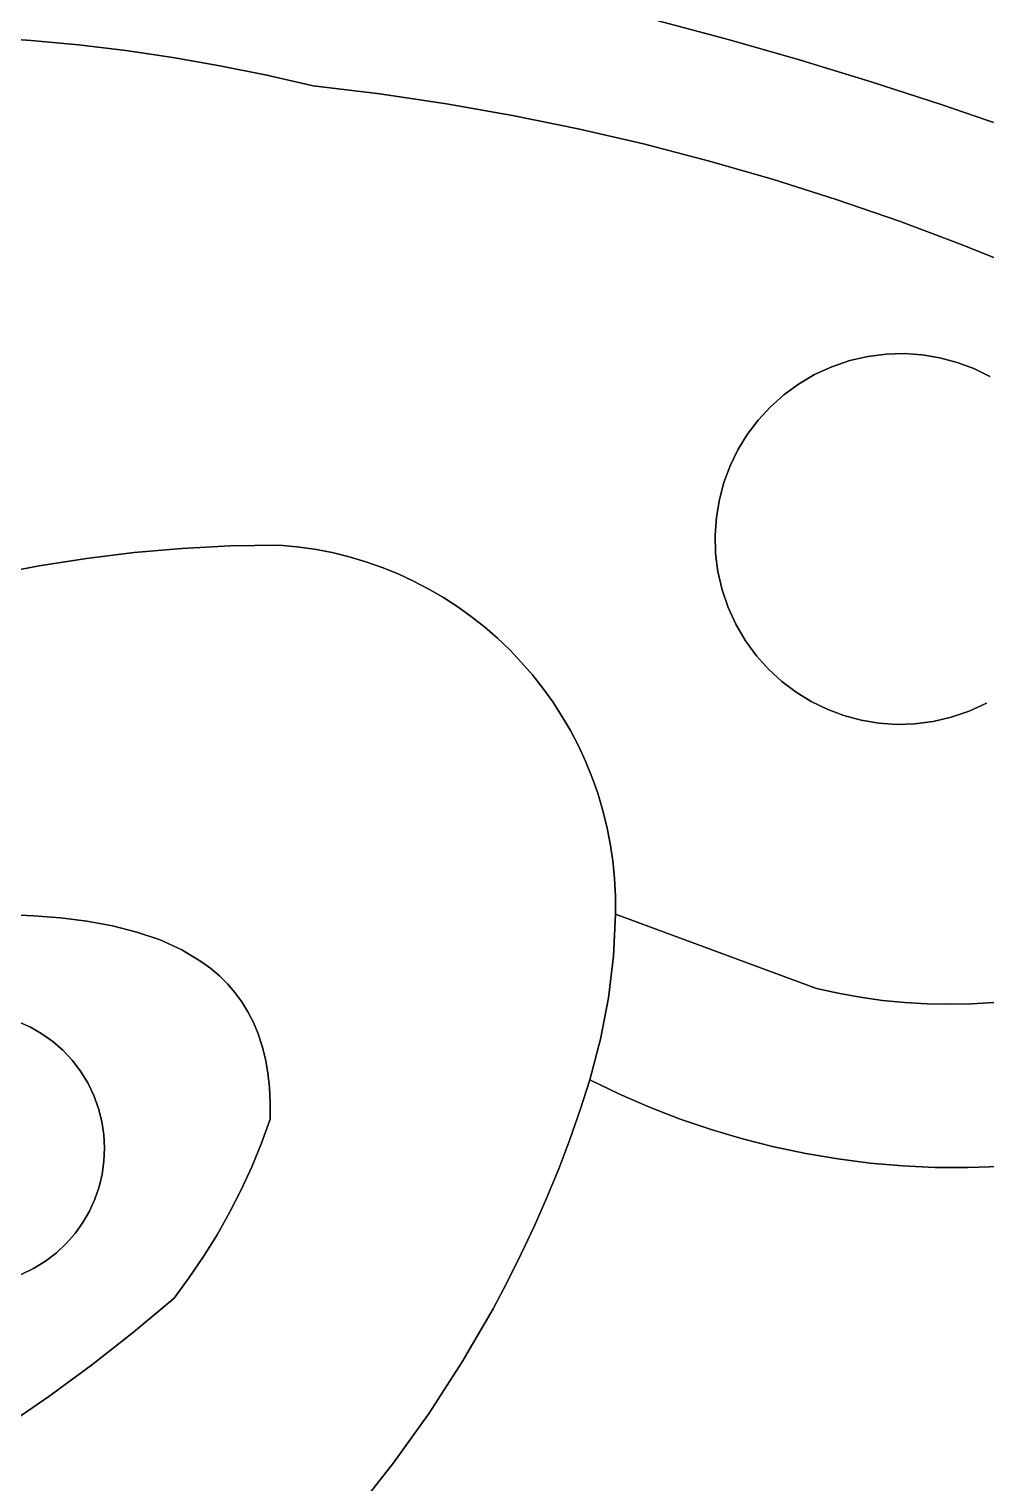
# Model space of a CAD drawing. Header units: inches. Extents: x 37.5 to 70.3, y 17.4 to 61.6.
# Drawn here: x 59.301 to 61.742, y 29.036 to 32.746 of the extents above; entities that cross this region are included whole.
import ezdxf

# ---------------------------------------------------------------- set-up
doc = ezdxf.new("R2010")
doc.units = ezdxf.units.IN
doc.layers.add('SURFACES_FOR_SKETCHUP', color=7, linetype='Continuous')

msp = doc.modelspace()

# ---------------------------------------------------------------- linework, layer by layer
at = {"layer": 'SURFACES_FOR_SKETCHUP'}
for points, invisible_edges in [([(60.9057, 32.7667), (61.0877, 32.7179), (61.2549, 33.6421)], 10), ([(61.3869, 33.6085), (61.2549, 33.6421), (61.0877, 32.7179)], 10), ([(61.0877, 32.7179), (61.2687, 32.666), (61.3869, 33.6085)], 10), ([(61.5185, 33.5729), (61.3869, 33.6085), (61.2687, 32.666)], 10), ([(61.6495, 33.5353), (61.5185, 33.5729), (61.2687, 32.666)], 10), ([(61.2687, 32.666), (61.4489, 32.611), (61.6495, 33.5353)], 10), ([(61.7799, 33.4956), (61.6495, 33.5353), (61.4489, 32.611)], 10), ([(61.4489, 32.611), (61.6281, 32.553), (61.7799, 33.4956)], 10), ([(61.9096, 33.454), (61.7799, 33.4956), (61.6281, 32.553)], 10), ([(62.0388, 33.4104), (61.9096, 33.454), (61.6281, 32.553)], 10), ([(61.6281, 32.553), (61.8063, 32.4918), (62.0388, 33.4104)], 10), ([(59.3055, 32.7164), (59.2297, 33.0498), (59.1841, 32.7246)], 3), ([(59.2297, 33.0498), (59.3055, 32.7164), (59.5579, 33.0071)], 3), ([(59.4266, 32.7051), (59.5579, 33.0071), (59.3055, 32.7164)], 3), ([(59.5474, 32.6906), (59.5579, 33.0071), (59.4266, 32.7051)], 3), ([(59.6677, 32.6729), (59.5579, 33.0071), (59.5474, 32.6906)], 3), ([(59.5579, 33.0071), (59.6677, 32.6729), (59.8855, 32.9604)], 3), ([(59.7876, 32.6521), (59.8855, 32.9604), (59.6677, 32.6729)], 3), ([(59.7876, 32.6521), (59.9069, 32.6282), (59.8855, 32.9604)], 10), ([(59.9069, 32.6282), (60.0257, 32.6012), (59.8855, 32.9604)], 10), ([(60.2127, 32.9096), (59.8855, 32.9604), (60.0257, 32.6012)], 10), ([(60.0257, 32.6012), (60.1959, 32.5803), (60.2127, 32.9096)], 10), ([(60.1959, 32.5803), (60.3653, 32.5549), (60.2127, 32.9096)], 10), ([(60.5393, 32.8549), (60.2127, 32.9096), (60.3653, 32.5549)], 10), ([(60.3653, 32.5549), (60.5338, 32.5251), (60.5393, 32.8549)], 10), ([(60.7229, 32.8124), (60.5393, 32.8549), (60.5338, 32.5251)], 10), ([(60.7229, 32.8124), (60.5338, 32.5251), (60.7013, 32.491)], 9), ([(60.7229, 32.8124), (60.7013, 32.491), (60.9057, 32.7667)], 3), ([(60.8678, 32.4524), (60.9057, 32.7667), (60.7013, 32.491)], 3), ([(60.9057, 32.7667), (60.8678, 32.4524), (61.0877, 32.7179)], 3), ([(59.1841, 32.7246), (59.3265, 31.3759), (59.3055, 32.7164)], 3), ([(59.3265, 31.3759), (59.1841, 32.7246), (59.2069, 31.3531)], 3), ([(59.3055, 32.7164), (59.447, 31.3948), (59.4266, 32.7051)], 3), ([(59.447, 31.3948), (59.3055, 32.7164), (59.3265, 31.3759)], 3), ([(59.4266, 32.7051), (59.447, 31.3948), (59.5474, 32.6906)], 3), ([(59.5684, 31.4097), (59.5474, 32.6906), (59.447, 31.3948)], 3), ([(59.5474, 32.6906), (59.5684, 31.4097), (59.6677, 32.6729)], 3), ([(61.0331, 32.4096), (61.0877, 32.7179), (60.8678, 32.4524)], 3), ([(61.0877, 32.7179), (61.0331, 32.4096), (61.2687, 32.666)], 3), ([(59.6907, 31.4204), (59.6677, 32.6729), (59.5684, 31.4097)], 3), ([(59.6677, 32.6729), (59.6907, 31.4204), (59.7876, 32.6521)], 3), ([(59.814, 31.4269), (59.7876, 32.6521), (59.6907, 31.4204)], 3), ([(59.7876, 32.6521), (59.814, 31.4269), (59.9069, 32.6282)], 3), ([(61.1972, 32.3624), (61.2687, 32.666), (61.0331, 32.4096)], 3), ([(61.2687, 32.666), (61.1972, 32.3624), (61.4489, 32.611)], 3), ([(59.9069, 32.6282), (59.814, 31.4269), (60.0257, 32.6012)], 3), ([(61.3599, 32.3109), (61.4489, 32.611), (61.1972, 32.3624)], 3), ([(61.4489, 32.611), (61.3599, 32.3109), (61.6281, 32.553)], 3), ([(59.9383, 31.4289), (60.0257, 32.6012), (59.814, 31.4269)], 3), ([(59.9841, 31.4246), (60.0257, 32.6012), (59.9383, 31.4289)], 3), ([(60.0257, 32.6012), (59.9841, 31.4246), (60.1959, 32.5803)], 3), ([(60.0292, 31.4182), (60.1959, 32.5803), (59.9841, 31.4246)], 3), ([(60.0735, 31.4096), (60.1959, 32.5803), (60.0292, 31.4182)], 3), ([(60.1959, 32.5803), (60.0735, 31.4096), (60.3653, 32.5549)], 3), ([(60.117, 31.399), (60.3653, 32.5549), (60.0735, 31.4096)], 3), ([(60.1596, 31.3863), (60.3653, 32.5549), (60.117, 31.399)], 3), ([(60.3653, 32.5549), (60.1596, 31.3863), (60.5338, 32.5251)], 3), ([(61.5212, 32.2552), (61.6281, 32.553), (61.3599, 32.3109)], 3), ([(61.6811, 32.1953), (61.6281, 32.553), (61.5212, 32.2552)], 3), ([(61.6281, 32.553), (61.6811, 32.1953), (61.8063, 32.4918)], 3), ([(60.2013, 31.3717), (60.5338, 32.5251), (60.1596, 31.3863)], 3), ([(60.242, 31.3552), (60.5338, 32.5251), (60.2013, 31.3717)], 3), ([(60.5338, 32.5251), (60.242, 31.3552), (60.7013, 32.491)], 3), ([(60.242, 31.3552), (60.2817, 31.3368), (60.7013, 32.491)], 10), ([(61.0894, 31.6313), (60.7013, 32.491), (60.2817, 31.3368)], 11), ([(60.8678, 32.4524), (60.7013, 32.491), (61.1093, 31.6721)], 10), ([(61.0894, 31.6313), (61.1093, 31.6721), (60.7013, 32.491)], 10), ([(61.8394, 32.1312), (61.8063, 32.4918), (61.6811, 32.1953)], 3), ([(61.0331, 32.4096), (60.8678, 32.4524), (61.1605, 31.7474)], 10), ([(61.1093, 31.6721), (61.1331, 31.7109), (60.8678, 32.4524)], 10), ([(61.1331, 31.7109), (61.1605, 31.7474), (60.8678, 32.4524)], 10), ([(61.0331, 32.4096), (61.1605, 31.7474), (61.1916, 31.7812)], 9), ([(61.0331, 32.4096), (61.1916, 31.7812), (61.2261, 31.8121)], 9), ([(61.0331, 32.4096), (61.2261, 31.8121), (61.1972, 32.3624)], 3), ([(61.2639, 31.8397), (61.1972, 32.3624), (61.2261, 31.8121)], 3), ([(61.3048, 31.8638), (61.1972, 32.3624), (61.2639, 31.8397)], 3), ([(61.1972, 32.3624), (61.3048, 31.8638), (61.3599, 32.3109)], 3), ([(61.3489, 31.8839), (61.3599, 32.3109), (61.3048, 31.8638)], 3), ([(61.3947, 31.8996), (61.3599, 32.3109), (61.3489, 31.8839)], 3), ([(61.441, 31.9103), (61.3599, 32.3109), (61.3947, 31.8996)], 3), ([(61.3599, 32.3109), (61.441, 31.9103), (61.5212, 32.2552)], 3), ([(61.4874, 31.9163), (61.5212, 32.2552), (61.441, 31.9103)], 3), ([(61.5337, 31.9176), (61.5212, 32.2552), (61.4874, 31.9163)], 3), ([(61.5212, 32.2552), (61.5337, 31.9176), (61.6811, 32.1953)], 3), ([(61.5795, 31.9144), (61.6811, 32.1953), (61.5337, 31.9176)], 3), ([(61.6245, 31.9068), (61.6811, 32.1953), (61.5795, 31.9144)], 3), ([(61.6684, 31.895), (61.6811, 32.1953), (61.6245, 31.9068)], 3), ([(61.6811, 32.1953), (61.6684, 31.895), (61.8394, 32.1312)], 3), ([(61.7109, 31.8791), (61.8394, 32.1312), (61.6684, 31.895)], 3), ([(61.7517, 31.8592), (61.8394, 32.1312), (61.7109, 31.8791)], 3), ([(61.6245, 31.9068), (61.5795, 31.9144), (61.3947, 31.8996)], 10), ([(61.3947, 31.8996), (61.5795, 31.9144), (61.441, 31.9103)], 3), ([(61.6684, 31.895), (61.6245, 31.9068), (61.3947, 31.8996)], 10), ([(61.5337, 31.9176), (61.441, 31.9103), (61.5795, 31.9144)], 3), ([(61.5337, 31.9176), (61.4874, 31.9163), (61.441, 31.9103)], 8), ([(61.0894, 31.6313), (61.3489, 31.8839), (61.1093, 31.6721)], 3), ([(61.3489, 31.8839), (61.0894, 31.6313), (61.3372, 31.0099)], 11), ([(61.3489, 31.8839), (61.3048, 31.8638), (61.1093, 31.6721)], 10), ([(61.9587, 31.2576), (61.3489, 31.8839), (61.3372, 31.0099)], 11), ([(61.3947, 31.8996), (61.3489, 31.8839), (61.6684, 31.895)], 10), ([(61.7109, 31.8791), (61.6684, 31.895), (61.3489, 31.8839)], 10), ([(61.9635, 31.6197), (61.7109, 31.8791), (61.3489, 31.8839)], 11), ([(61.9635, 31.6197), (61.3489, 31.8839), (61.9587, 31.2576)], 11), ([(61.7109, 31.8791), (61.9635, 31.6197), (61.7517, 31.8592)], 3), ([(61.1093, 31.6721), (61.3048, 31.8638), (61.1331, 31.7109)], 3), ([(61.1331, 31.7109), (61.3048, 31.8638), (61.1605, 31.7474)], 3), ([(61.3048, 31.8638), (61.2639, 31.8397), (61.1605, 31.7474)], 10), ([(61.1916, 31.7812), (61.1605, 31.7474), (61.2639, 31.8397)], 10), ([(61.2639, 31.8397), (61.2261, 31.8121), (61.1916, 31.7812)], 8), ([(60.2817, 31.3368), (60.3204, 31.3167), (61.0894, 31.6313)], 10), ([(61.0735, 31.5888), (61.0894, 31.6313), (60.3204, 31.3167)], 10), ([(61.0894, 31.6313), (61.0735, 31.5888), (61.0846, 31.2693)], 10), ([(61.0846, 31.2693), (61.3372, 31.0099), (61.0894, 31.6313)], 11), ([(60.3204, 31.3167), (60.3579, 31.2948), (61.0735, 31.5888)], 10), ([(61.0617, 31.5449), (61.0735, 31.5888), (60.3579, 31.2948)], 10), ([(61.0735, 31.5888), (61.0617, 31.5449), (61.069, 31.3151)], 10), ([(61.069, 31.3151), (61.0846, 31.2693), (61.0735, 31.5888)], 10), ([(60.3579, 31.2948), (60.3942, 31.2712), (61.0617, 31.5449)], 10), ([(60.3942, 31.2712), (60.4293, 31.246), (61.0617, 31.5449)], 10), ([(61.0541, 31.4999), (61.0617, 31.5449), (60.4293, 31.246)], 10), ([(61.0617, 31.5449), (61.0541, 31.4999), (61.069, 31.3151)], 10), ([(60.4293, 31.246), (60.4632, 31.2193), (61.0541, 31.4999)], 10), ([(61.0509, 31.4541), (61.0541, 31.4999), (60.4632, 31.2193)], 10), ([(61.0509, 31.4541), (61.0582, 31.3614), (61.0541, 31.4999)], 3), ([(61.069, 31.3151), (61.0541, 31.4999), (61.0582, 31.3614)], 3), ([(59.814, 31.4269), (59.6907, 31.4204), (59.6348, 30.4212)], 10), ([(59.6348, 30.4212), (59.69, 30.3961), (59.814, 31.4269)], 10), ([(59.9383, 31.4289), (59.814, 31.4269), (59.69, 30.3961)], 10), ([(59.9383, 31.4289), (59.69, 30.3961), (59.9841, 31.4246)], 3), ([(59.9841, 31.4246), (59.69, 30.3961), (60.0292, 31.4182)], 3), ([(60.4632, 31.2193), (60.4957, 31.191), (61.0509, 31.4541)], 10), ([(61.0523, 31.4078), (61.0509, 31.4541), (60.4957, 31.191)], 10), ([(61.0509, 31.4541), (61.0523, 31.4078), (61.0582, 31.3614)], 8), ([(59.3265, 31.3759), (59.3806, 30.4776), (59.447, 31.3948)], 3), ([(59.4479, 30.4691), (59.447, 31.3948), (59.3806, 30.4776)], 3), ([(59.447, 31.3948), (59.4479, 30.4691), (59.5684, 31.4097)], 3), ([(59.5132, 30.4572), (59.5684, 31.4097), (59.4479, 30.4691)], 3), ([(59.5132, 30.4572), (59.5757, 30.4414), (59.5684, 31.4097)], 10), ([(59.6907, 31.4204), (59.5684, 31.4097), (59.5757, 30.4414)], 10), ([(59.5757, 30.4414), (59.6348, 30.4212), (59.6907, 31.4204)], 10), ([(60.0292, 31.4182), (59.69, 30.3961), (60.0735, 31.4096)], 3), ([(60.0735, 31.4096), (59.69, 30.3961), (60.117, 31.399)], 3), ([(60.117, 31.399), (59.69, 30.3961), (60.1596, 31.3863)], 3), ([(60.1596, 31.3863), (59.69, 30.3961), (60.2013, 31.3717)], 3), ([(60.4957, 31.191), (60.5268, 31.1613), (61.0523, 31.4078)], 10), ([(60.5268, 31.1613), (60.5565, 31.1301), (61.0523, 31.4078)], 10), ([(61.0582, 31.3614), (61.0523, 31.4078), (60.5565, 31.1301)], 10), ([(59.2069, 31.3531), (59.3117, 30.483), (59.3265, 31.3759)], 3), ([(59.3117, 30.483), (59.2069, 31.3531), (59.242, 30.4859)], 3), ([(59.3806, 30.4776), (59.3265, 31.3759), (59.3117, 30.483)], 3), ([(59.7406, 30.3657), (60.2013, 31.3717), (59.69, 30.3961)], 3), ([(60.2013, 31.3717), (59.7406, 30.3657), (60.242, 31.3552)], 3), ([(60.242, 31.3552), (59.7406, 30.3657), (60.2817, 31.3368)], 3), ([(60.5565, 31.1301), (60.5847, 31.0977), (61.0582, 31.3614)], 10), ([(61.069, 31.3151), (61.0582, 31.3614), (60.5847, 31.0977)], 10), ([(60.2817, 31.3368), (59.7406, 30.3657), (60.3204, 31.3167)], 3), ([(60.3204, 31.3167), (59.7406, 30.3657), (60.3579, 31.2948)], 3), ([(60.5847, 31.0977), (60.6115, 31.0639), (61.069, 31.3151)], 10), ([(61.0846, 31.2693), (61.069, 31.3151), (60.6115, 31.0639)], 10), ([(60.3579, 31.2948), (59.7406, 30.3657), (60.3942, 31.2712)], 3), ([(59.764, 30.3483), (60.3942, 31.2712), (59.7406, 30.3657)], 3), ([(60.3942, 31.2712), (59.764, 30.3483), (60.4293, 31.246)], 3), ([(60.4293, 31.246), (59.764, 30.3483), (60.4632, 31.2193)], 3), ([(60.6115, 31.0639), (60.6366, 31.0289), (61.0846, 31.2693)], 10), ([(60.6366, 31.0289), (60.6601, 30.9927), (61.0846, 31.2693)], 10), ([(61.1048, 31.2253), (61.0846, 31.2693), (60.6601, 30.9927)], 10), ([(61.0846, 31.2693), (61.1048, 31.2253), (61.2964, 31.0298)], 10), ([(61.3372, 31.0099), (61.0846, 31.2693), (61.2964, 31.0298)], 3), ([(61.6993, 31.005), (61.9587, 31.2576), (61.3372, 31.0099)], 11), ([(61.9587, 31.2576), (61.6993, 31.005), (61.9388, 31.2168)], 3), ([(60.4632, 31.2193), (59.764, 30.3483), (60.4957, 31.191)], 3), ([(60.6601, 30.9927), (60.6819, 30.9554), (61.1048, 31.2253)], 10), ([(61.1288, 31.1843), (61.1048, 31.2253), (60.6819, 30.9554)], 10), ([(61.2576, 31.0535), (61.1048, 31.2253), (61.2212, 31.081)], 3), ([(61.2964, 31.0298), (61.1048, 31.2253), (61.2576, 31.0535)], 3), ([(61.1048, 31.2253), (61.1288, 31.1843), (61.2212, 31.081)], 10), ([(61.6993, 31.005), (61.7433, 31.0252), (61.9388, 31.2168)], 10), ([(60.4957, 31.191), (59.764, 30.3483), (60.5268, 31.1613)], 3), ([(60.6819, 30.9554), (60.702, 30.917), (61.1288, 31.1843)], 10), ([(61.1565, 31.1465), (61.1288, 31.1843), (60.702, 30.917)], 10), ([(61.1873, 31.112), (61.2212, 31.081), (61.1288, 31.1843)], 10), ([(61.1288, 31.1843), (61.1565, 31.1465), (61.1873, 31.112)], 8), ([(59.7861, 30.3295), (60.5268, 31.1613), (59.764, 30.3483)], 3), ([(60.5268, 31.1613), (59.7861, 30.3295), (60.5565, 31.1301)], 3), ([(60.5565, 31.1301), (59.7861, 30.3295), (60.5847, 31.0977)], 3), ([(60.702, 30.917), (60.7203, 30.8776), (61.1565, 31.1465)], 10), ([(60.7203, 30.8776), (60.7368, 30.8373), (61.1565, 31.1465)], 10), ([(61.1873, 31.112), (61.1565, 31.1465), (60.7368, 30.8373)], 10), ([(60.5847, 31.0977), (59.7861, 30.3295), (60.6115, 31.0639)], 3), ([(60.7368, 30.8373), (60.7513, 30.7961), (61.1873, 31.112)], 10), ([(61.2212, 31.081), (61.1873, 31.112), (60.7513, 30.7961)], 10), ([(60.6115, 31.0639), (59.7861, 30.3295), (60.6366, 31.0289)], 3), ([(60.7513, 30.7961), (60.764, 30.754), (61.2212, 31.081)], 10), ([(61.2576, 31.0535), (61.2212, 31.081), (60.764, 30.754)], 10), ([(60.764, 30.754), (60.7747, 30.7111), (61.2576, 31.0535)], 10), ([(61.2964, 31.0298), (61.2576, 31.0535), (60.7747, 30.7111)], 10), ([(59.8066, 30.309), (60.6366, 31.0289), (59.7861, 30.3295)], 3), ([(60.6366, 31.0289), (59.8066, 30.309), (60.6601, 30.9927)], 3), ([(60.7747, 30.7111), (60.7833, 30.6675), (61.2964, 31.0298)], 10), ([(60.7833, 30.6675), (60.7899, 30.6232), (61.2964, 31.0298)], 10), ([(61.3372, 31.0099), (61.2964, 31.0298), (60.7899, 30.6232)], 10), ([(61.7433, 31.0252), (61.6993, 31.005), (61.9655, 30.3013)], 10), ([(60.6601, 30.9927), (59.8066, 30.309), (60.6819, 30.9554)], 3), ([(61.3093, 30.2977), (61.3372, 31.0099), (60.7899, 30.6232)], 11), ([(61.3372, 31.0099), (61.3093, 30.2977), (61.3797, 30.9939)], 3), ([(61.3797, 30.9939), (61.3093, 30.2977), (61.4236, 30.9821)], 3), ([(61.4236, 30.9821), (61.3093, 30.2977), (61.4686, 30.9746)], 3), ([(61.3372, 31.0099), (61.3797, 30.9939), (61.6993, 31.005)], 10), ([(61.6534, 30.9894), (61.6993, 31.005), (61.3797, 30.9939)], 10), ([(61.3797, 30.9939), (61.4236, 30.9821), (61.6534, 30.9894)], 10), ([(61.4236, 30.9821), (61.4686, 30.9746), (61.6534, 30.9894)], 10), ([(61.6534, 30.9894), (61.4686, 30.9746), (61.6071, 30.9786)], 3), ([(61.5144, 30.9714), (61.6071, 30.9786), (61.4686, 30.9746)], 3), ([(61.5144, 30.9714), (61.5607, 30.9727), (61.6071, 30.9786)], 8), ([(61.6071, 30.9786), (61.5607, 30.9727), (61.6482, 30.257)], 10), ([(61.6534, 30.9894), (61.6071, 30.9786), (61.7623, 30.2618)], 10), ([(61.7053, 30.2582), (61.7623, 30.2618), (61.6071, 30.9786)], 10), ([(61.6482, 30.257), (61.7053, 30.2582), (61.6071, 30.9786)], 10), ([(61.6993, 31.005), (61.6534, 30.9894), (61.8647, 30.2783)], 10), ([(61.7623, 30.2618), (61.8647, 30.2783), (61.6534, 30.9894)], 10), ([(61.8647, 30.2783), (61.9655, 30.3013), (61.6993, 31.005)], 10), ([(60.6819, 30.9554), (59.8066, 30.309), (60.702, 30.917)], 3), ([(61.365, 30.2852), (61.4686, 30.9746), (61.3093, 30.2977)], 3), ([(61.4211, 30.275), (61.4686, 30.9746), (61.365, 30.2852)], 3), ([(61.4686, 30.9746), (61.4211, 30.275), (61.5144, 30.9714)], 3), ([(61.4776, 30.267), (61.5144, 30.9714), (61.4211, 30.275)], 3), ([(61.4776, 30.267), (61.5343, 30.2614), (61.5144, 30.9714)], 10), ([(61.5607, 30.9727), (61.5144, 30.9714), (61.5343, 30.2614)], 10), ([(61.5343, 30.2614), (61.5912, 30.258), (61.5607, 30.9727)], 10), ([(61.5912, 30.258), (61.6482, 30.257), (61.5607, 30.9727)], 10), ([(60.702, 30.917), (59.8066, 30.309), (60.7203, 30.8776)], 3), ([(59.8257, 30.287), (60.7203, 30.8776), (59.8066, 30.309)], 3), ([(60.7203, 30.8776), (59.8257, 30.287), (60.7368, 30.8373)], 3), ([(60.7368, 30.8373), (59.8257, 30.287), (60.7513, 30.7961)], 3), ([(60.7513, 30.7961), (59.8257, 30.287), (60.764, 30.754)], 3), ([(60.764, 30.754), (59.8257, 30.287), (60.7747, 30.7111)], 3), ([(59.8431, 30.2633), (60.7747, 30.7111), (59.8257, 30.287)], 3), ([(60.7747, 30.7111), (59.8431, 30.2633), (60.7833, 30.6675)], 3), ([(60.7833, 30.6675), (59.8431, 30.2633), (60.7899, 30.6232)], 3), ([(60.7899, 30.6232), (59.8431, 30.2633), (60.7943, 30.5783)], 3), ([(60.7943, 30.5783), (61.3093, 30.2977), (60.7899, 30.6232)], 3), ([(60.7943, 30.5783), (59.8431, 30.2633), (60.7965, 30.5328)], 3), ([(60.7965, 30.5328), (61.3093, 30.2977), (60.7943, 30.5783)], 3), ([(59.8589, 30.2378), (60.7965, 30.5328), (59.8431, 30.2633)], 3), ([(60.7965, 30.5328), (59.8589, 30.2378), (60.7965, 30.4868)], 3), ([(60.7965, 30.5328), (60.7965, 30.4868), (61.3093, 30.2977)], 8), ([(59.3117, 30.483), (59.242, 30.4859), (59.2422, 30.2234)], 10), ([(59.2422, 30.2234), (59.2738, 30.2125), (59.3117, 30.483)], 10), ([(59.3806, 30.4776), (59.3117, 30.483), (59.2738, 30.2125)], 10), ([(59.2738, 30.2125), (59.3043, 30.1986), (59.3806, 30.4776)], 10), ([(59.3806, 30.4776), (59.3043, 30.1986), (59.4479, 30.4691)], 3), ([(59.3335, 30.1818), (59.4479, 30.4691), (59.3043, 30.1986)], 3), ([(59.361, 30.1621), (59.4479, 30.4691), (59.3335, 30.1818)], 3), ([(59.4479, 30.4691), (59.361, 30.1621), (59.5132, 30.4572)], 3), ([(60.7965, 30.4868), (59.8589, 30.2378), (60.7913, 30.3797)], 3), ([(61.3093, 30.2977), (60.7965, 30.4868), (60.7913, 30.3797)], 8), ([(59.3867, 30.1397), (59.5132, 30.4572), (59.361, 30.1621)], 3), ([(59.5132, 30.4572), (59.3867, 30.1397), (59.5757, 30.4414)], 3), ([(59.4103, 30.1145), (59.5757, 30.4414), (59.3867, 30.1397)], 3), ([(59.5757, 30.4414), (59.4103, 30.1145), (59.6348, 30.4212)], 3), ([(59.6348, 30.4212), (59.4103, 30.1145), (59.69, 30.3961)], 3), ([(59.4315, 30.0867), (59.69, 30.3961), (59.4103, 30.1145)], 3), ([(59.69, 30.3961), (59.4315, 30.0867), (59.7406, 30.3657)], 3), ([(59.4502, 30.0563), (59.7406, 30.3657), (59.4315, 30.0867)], 3), ([(59.7406, 30.3657), (59.4502, 30.0563), (59.764, 30.3483)], 3), ([(59.764, 30.3483), (59.4502, 30.0563), (59.7861, 30.3295)], 3), ([(59.8729, 30.2105), (60.7913, 30.3797), (59.8589, 30.2378)], 3), ([(60.7913, 30.3797), (59.8729, 30.2105), (60.7787, 30.2734)], 3), ([(61.3093, 30.2977), (60.7913, 30.3797), (60.7787, 30.2734)], 9), ([(59.7861, 30.3295), (59.4502, 30.0563), (59.8066, 30.309)], 3), ([(59.8066, 30.309), (59.4502, 30.0563), (59.8257, 30.287)], 3), ([(59.8257, 30.287), (59.4502, 30.0563), (59.8431, 30.2633)], 3), ([(59.8851, 30.1814), (60.7787, 30.2734), (59.8729, 30.2105)], 3), ([(59.8954, 30.1503), (60.7787, 30.2734), (59.8851, 30.1814)], 3), ([(60.7787, 30.2734), (59.8954, 30.1503), (60.7588, 30.1681)], 3), ([(60.7588, 30.1681), (60.8839, 29.9944), (60.7787, 30.2734)], 3), ([(60.7787, 30.2734), (60.9617, 29.9642), (61.3093, 30.2977)], 11), ([(60.9617, 29.9642), (60.7787, 30.2734), (60.8839, 29.9944)], 3), ([(61.0406, 29.9373), (61.3093, 30.2977), (60.9617, 29.9642)], 3), ([(61.1204, 29.9136), (61.3093, 30.2977), (61.0406, 29.9373)], 3), ([(61.201, 29.8932), (61.3093, 30.2977), (61.1204, 29.9136)], 3), ([(61.2822, 29.8761), (61.3093, 30.2977), (61.201, 29.8932)], 3), ([(61.3093, 30.2977), (61.2822, 29.8761), (61.365, 30.2852)], 3), ([(61.365, 30.2852), (61.2822, 29.8761), (61.4211, 30.275)], 3), ([(61.3641, 29.8623), (61.4211, 30.275), (61.2822, 29.8761)], 3), ([(61.4211, 30.275), (61.3641, 29.8623), (61.4776, 30.267)], 3), ([(59.4658, 30.0242), (59.8431, 30.2633), (59.4502, 30.0563)], 3), ([(59.8589, 30.2378), (59.8431, 30.2633), (59.4658, 30.0242)], 10), ([(59.8729, 30.2105), (59.8589, 30.2378), (59.4658, 30.0242)], 10), ([(61.3641, 29.8623), (61.4464, 29.8518), (61.4776, 30.267)], 10), ([(61.5343, 30.2614), (61.4776, 30.267), (61.4464, 29.8518)], 10), ([(61.4464, 29.8518), (61.5292, 29.8446), (61.5343, 30.2614)], 10), ([(61.5912, 30.258), (61.5343, 30.2614), (61.5292, 29.8446)], 10), ([(61.5292, 29.8446), (61.6122, 29.8408), (61.5912, 30.258)], 10), ([(61.6482, 30.257), (61.5912, 30.258), (61.6122, 29.8408)], 10), ([(61.6122, 29.8408), (61.6954, 29.8404), (61.6482, 30.257)], 10), ([(61.7053, 30.2582), (61.6482, 30.257), (61.6954, 29.8404)], 10), ([(61.6954, 29.8404), (61.7787, 29.8433), (61.7053, 30.2582)], 10), ([(61.7623, 30.2618), (61.7053, 30.2582), (61.7787, 29.8433)], 10), ([(59.4502, 30.0563), (59.2422, 30.2234), (58.977, 30.1944)], 11), ([(59.2422, 30.2234), (59.4502, 30.0563), (59.2738, 30.2125)], 3), ([(59.4502, 30.0563), (59.4315, 30.0867), (59.2738, 30.2125)], 10), ([(59.2738, 30.2125), (59.4315, 30.0867), (59.3043, 30.1986)], 3), ([(59.8851, 30.1814), (59.8729, 30.2105), (59.4658, 30.0242)], 10), ([(59.4502, 30.0563), (58.977, 30.1944), (59.4792, 29.7911)], 11), ([(59.4792, 29.7911), (58.977, 30.1944), (59.047, 29.5541)], 11), ([(59.3043, 30.1986), (59.4315, 30.0867), (59.3335, 30.1818)], 3), ([(59.361, 30.1621), (59.3335, 30.1818), (59.4103, 30.1145)], 10), ([(59.4315, 30.0867), (59.4103, 30.1145), (59.3335, 30.1818)], 10), ([(59.4103, 30.1145), (59.3867, 30.1397), (59.361, 30.1621)], 8), ([(59.8851, 30.1814), (59.4658, 30.0242), (59.8954, 30.1503)], 3), ([(59.9037, 30.1173), (60.7588, 30.1681), (59.8954, 30.1503)], 3), ([(60.7588, 30.1681), (59.9037, 30.1173), (60.7315, 30.0644)], 3), ([(60.7588, 30.1681), (60.7315, 30.0644), (60.8071, 30.0278)], 8), ([(60.8071, 30.0278), (60.8839, 29.9944), (60.7588, 30.1681)], 10), ([(59.4778, 29.9913), (59.8954, 30.1503), (59.4658, 30.0242)], 3), ([(59.8954, 30.1503), (59.4778, 29.9913), (59.9037, 30.1173)], 3), ([(59.9037, 30.1173), (59.4778, 29.9913), (59.9099, 30.0822)], 3), ([(59.9099, 30.0822), (60.7315, 30.0644), (59.9037, 30.1173)], 3), ([(59.4792, 29.7911), (59.487, 29.8236), (59.4502, 30.0563)], 10), ([(59.4658, 30.0242), (59.4502, 30.0563), (59.487, 29.8236)], 10), ([(59.9099, 30.0822), (59.4778, 29.9913), (59.914, 30.0451)], 3), ([(59.914, 30.0451), (60.7069, 29.9878), (59.9099, 30.0822)], 3), ([(60.7069, 29.9878), (60.7315, 30.0644), (59.9099, 30.0822)], 10), ([(60.8071, 30.0278), (60.7315, 30.0644), (60.7069, 29.9878)], 8), ([(59.4917, 29.8568), (59.4932, 29.8904), (59.4658, 30.0242)], 10), ([(59.4658, 30.0242), (59.4932, 29.8904), (59.4778, 29.9913)], 3), ([(59.487, 29.8236), (59.4917, 29.8568), (59.4658, 30.0242)], 10), ([(59.4863, 29.9579), (59.914, 30.0451), (59.4778, 29.9913)], 3), ([(59.914, 30.0451), (59.4863, 29.9579), (59.9159, 30.0057)], 3), ([(60.6803, 29.9122), (60.7069, 29.9878), (59.914, 30.0451)], 10), ([(59.914, 30.0451), (59.9159, 30.0057), (60.6803, 29.9122)], 10), ([(60.8071, 30.0278), (60.7069, 29.9878), (60.6803, 29.9122)], 9), ([(60.8071, 30.0278), (60.6803, 29.9122), (60.8839, 29.9944)], 3), ([(59.4914, 29.9242), (59.4778, 29.9913), (59.4932, 29.8904)], 3), ([(59.4914, 29.9242), (59.4863, 29.9579), (59.4778, 29.9913)], 8), ([(59.8933, 29.9029), (59.9159, 30.0057), (59.4863, 29.9579)], 11), ([(59.9155, 29.9642), (59.9159, 30.0057), (59.8933, 29.9029)], 2), ([(59.9159, 30.0057), (59.9155, 29.9642), (60.652, 29.8376)], 10), ([(60.652, 29.8376), (60.6803, 29.9122), (59.9159, 30.0057)], 10), ([(60.652, 29.8376), (60.8839, 29.9944), (60.6803, 29.9122)], 3), ([(60.8839, 29.9944), (60.652, 29.8376), (60.9617, 29.9642)], 3), ([(59.4914, 29.9242), (59.8933, 29.9029), (59.4863, 29.9579)], 3), ([(59.9155, 29.9642), (59.8933, 29.9029), (60.5901, 29.6916)], 10), ([(60.6219, 29.7641), (60.652, 29.8376), (59.9155, 29.9642)], 10), ([(60.5901, 29.6916), (60.6219, 29.7641), (59.9155, 29.9642)], 10), ([(60.6219, 29.7641), (60.9617, 29.9642), (60.652, 29.8376)], 3), ([(60.9617, 29.9642), (60.6219, 29.7641), (61.0406, 29.9373)], 3), ([(59.8933, 29.9029), (59.4914, 29.9242), (59.8687, 29.8426)], 3), ([(59.4914, 29.9242), (59.4932, 29.8904), (59.8687, 29.8426)], 10), ([(59.8933, 29.9029), (59.8687, 29.8426), (60.5213, 29.5497)], 10), ([(60.5565, 29.6201), (60.5901, 29.6916), (59.8933, 29.9029)], 10), ([(60.5213, 29.5497), (60.5565, 29.6201), (59.8933, 29.9029)], 10), ([(60.5565, 29.6201), (61.1204, 29.9136), (60.5901, 29.6916)], 3), ([(61.1204, 29.9136), (60.5565, 29.6201), (61.201, 29.8932)], 3), ([(60.5901, 29.6916), (61.0406, 29.9373), (60.6219, 29.7641)], 3), ([(61.0406, 29.9373), (60.5901, 29.6916), (61.1204, 29.9136)], 3), ([(59.4932, 29.8904), (59.4917, 29.8568), (59.8416, 29.7835)], 10), ([(59.8416, 29.7835), (59.8687, 29.8426), (59.4932, 29.8904)], 10), ([(60.4844, 29.4803), (61.3482, 28.332), (61.2822, 29.8761)], 11), ([(60.4844, 29.4803), (61.2822, 29.8761), (60.5213, 29.5497)], 3), ([(60.5213, 29.5497), (61.201, 29.8932), (60.5565, 29.6201)], 3), ([(61.201, 29.8932), (60.5213, 29.5497), (61.2822, 29.8761)], 3), ([(61.2822, 29.8761), (61.3482, 28.332), (61.3641, 29.8623)], 3), ([(59.487, 29.8236), (59.8121, 29.7256), (59.4917, 29.8568)], 3), ([(59.8121, 29.7256), (59.8416, 29.7835), (59.4917, 29.8568)], 10), ([(59.8687, 29.8426), (59.8416, 29.7835), (60.4844, 29.4803)], 10), ([(60.4844, 29.4803), (60.5213, 29.5497), (59.8687, 29.8426)], 10), ([(61.4396, 28.3429), (61.3641, 29.8623), (61.3482, 28.332)], 3), ([(61.3641, 29.8623), (61.4396, 28.3429), (61.4464, 29.8518)], 3), ([(61.4464, 29.8518), (61.4396, 28.3429), (61.5292, 29.8446)], 3), ([(62.1798, 29.1077), (61.5292, 29.8446), (61.4396, 28.3429)], 11), ([(62.1798, 29.1077), (62.1806, 29.1627), (61.5292, 29.8446)], 10), ([(61.6122, 29.8408), (61.5292, 29.8446), (62.1806, 29.1627)], 10), ([(62.1806, 29.1627), (62.1867, 29.2171), (61.6122, 29.8408)], 10), ([(61.6954, 29.8404), (61.6122, 29.8408), (62.1867, 29.2171)], 10), ([(61.7787, 29.8433), (61.6954, 29.8404), (62.1979, 29.2702)], 10), ([(62.1867, 29.2171), (62.1979, 29.2702), (61.6954, 29.8404)], 10), ([(59.3122, 29.5831), (59.4792, 29.7911), (59.047, 29.5541)], 11), ([(59.4792, 29.7911), (59.3122, 29.5831), (59.4683, 29.7595)], 3), ([(59.4792, 29.7911), (59.4683, 29.7595), (59.7459, 29.6137)], 10), ([(59.4792, 29.7911), (59.7801, 29.669), (59.487, 29.8236)], 3), ([(59.7801, 29.669), (59.4792, 29.7911), (59.7459, 29.6137)], 3), ([(59.8121, 29.7256), (59.487, 29.8236), (59.7801, 29.669)], 3), ([(59.3122, 29.5831), (59.3426, 29.6018), (59.4683, 29.7595)], 10), ([(59.4683, 29.7595), (59.3426, 29.6018), (59.4544, 29.729)], 3), ([(59.4683, 29.7595), (59.4544, 29.729), (59.7459, 29.6137)], 10), ([(59.8416, 29.7835), (59.8121, 29.7256), (60.4844, 29.4803)], 10), ([(59.4544, 29.729), (59.3426, 29.6018), (59.4376, 29.6999)], 3), ([(59.4544, 29.729), (59.4376, 29.6999), (59.7093, 29.5598)], 10), ([(59.7093, 29.5598), (59.7459, 29.6137), (59.4544, 29.729)], 10), ([(59.8121, 29.7256), (59.7801, 29.669), (60.4059, 29.3448)], 10), ([(60.4059, 29.3448), (60.4844, 29.4803), (59.8121, 29.7256)], 10), ([(59.3426, 29.6018), (59.3704, 29.6231), (59.4376, 29.6999)], 10), ([(59.418, 29.6723), (59.4376, 29.6999), (59.3704, 29.6231)], 10), ([(59.4376, 29.6999), (59.418, 29.6723), (59.6704, 29.5075)], 10), ([(59.6704, 29.5075), (59.7093, 29.5598), (59.4376, 29.6999)], 10), ([(59.3704, 29.6231), (59.3955, 29.6467), (59.418, 29.6723)], 8), ([(59.3955, 29.6467), (59.3704, 29.6231), (59.5666, 29.4201)], 10), ([(59.418, 29.6723), (59.3955, 29.6467), (59.5666, 29.4201)], 10), ([(59.5666, 29.4201), (59.6704, 29.5075), (59.418, 29.6723)], 10), ([(59.7801, 29.669), (59.7459, 29.6137), (60.3212, 29.2136)], 10), ([(60.3212, 29.2136), (60.4059, 29.3448), (59.7801, 29.669)], 10), ([(59.3704, 29.6231), (59.3426, 29.6018), (59.5666, 29.4201)], 10), ([(59.7459, 29.6137), (59.7093, 29.5598), (60.3212, 29.2136)], 10), ([(59.047, 29.5541), (59.0795, 29.5463), (59.3122, 29.5831)], 10), ([(59.2801, 29.5675), (59.3122, 29.5831), (59.0795, 29.5463)], 10), ([(59.3122, 29.5831), (59.2801, 29.5675), (59.4601, 29.3364)], 10), ([(59.3426, 29.6018), (59.3122, 29.5831), (59.4601, 29.3364)], 10), ([(59.4601, 29.3364), (59.5666, 29.4201), (59.3426, 29.6018)], 10), ([(59.2137, 29.547), (59.18, 29.5419), (59.3512, 29.2562)], 10), ([(59.2398, 29.1798), (59.3512, 29.2562), (59.18, 29.5419)], 10), ([(59.2472, 29.5555), (59.2137, 29.547), (59.3512, 29.2562)], 10), ([(59.2801, 29.5675), (59.2472, 29.5555), (59.3512, 29.2562)], 10), ([(59.3512, 29.2562), (59.4601, 29.3364), (59.2801, 29.5675)], 10), ([(59.7093, 29.5598), (59.6704, 29.5075), (60.2305, 29.0867)], 10), ([(60.2305, 29.0867), (60.3212, 29.2136), (59.7093, 29.5598)], 10), ([(59.6704, 29.5075), (59.5666, 29.4201), (60.1342, 28.9642)], 10), ([(60.1342, 28.9642), (60.2305, 29.0867), (59.6704, 29.5075)], 10), ([(60.4059, 29.3448), (61.258, 28.3163), (60.4844, 29.4803)], 3), ([(61.3482, 28.332), (60.4844, 29.4803), (61.258, 28.3163)], 3), ([(59.5666, 29.4201), (59.4601, 29.3364), (60.0325, 28.8461)], 10), ([(60.0325, 28.8461), (60.1342, 28.9642), (59.5666, 29.4201)], 10), ([(59.4601, 29.3364), (59.3512, 29.2562), (59.9256, 28.7325)], 10), ([(59.9256, 28.7325), (60.0325, 28.8461), (59.4601, 29.3364)], 10), ([(60.3212, 29.2136), (61.0814, 28.2711), (60.4059, 29.3448)], 3), ([(61.258, 28.3163), (60.4059, 29.3448), (61.169, 28.296)], 3), ([(61.169, 28.296), (60.4059, 29.3448), (61.0814, 28.2711)], 3), ([(59.3512, 29.2562), (59.2398, 29.1798), (59.8139, 28.6234)], 10), ([(59.8139, 28.6234), (59.9256, 28.7325), (59.3512, 29.2562)], 10), ([(60.2305, 29.0867), (60.9952, 28.2418), (60.3212, 29.2136)], 3), ([(61.0814, 28.2711), (60.3212, 29.2136), (60.9952, 28.2418)], 3), ([(59.2398, 29.1798), (59.1262, 29.1071), (59.6975, 28.5189)], 10), ([(59.6975, 28.5189), (59.8139, 28.6234), (59.2398, 29.1798)], 10), ([(59.1262, 29.1071), (59.0103, 29.0382), (59.5768, 28.4191)], 10), ([(59.5768, 28.4191), (59.6975, 28.5189), (59.1262, 29.1071)], 10), ([(60.1342, 28.9642), (60.8272, 28.1707), (60.2305, 29.0867)], 3), ([(60.9952, 28.2418), (60.2305, 29.0867), (60.9104, 28.2083)], 3), ([(60.9104, 28.2083), (60.2305, 29.0867), (60.8272, 28.1707)], 3), ([(61.4396, 28.3429), (61.5321, 28.3488), (62.1798, 29.1077)], 10), ([(62.1846, 29.0521), (62.1798, 29.1077), (61.5321, 28.3488)], 10), ([(61.5321, 28.3488), (61.6257, 28.3495), (62.1846, 29.0521)], 10), ([(62.195, 28.9965), (62.1846, 29.0521), (61.6257, 28.3495)], 10), ([(59.0103, 29.0382), (58.8923, 28.9731), (59.452, 28.3239)], 10), ([(59.452, 28.3239), (59.5768, 28.4191), (59.0103, 29.0382)], 10)]:
    msp.add_3dface(points, dxfattribs=dict(at, invisible_edges=invisible_edges))

doc.saveas('drawing.dxf')
